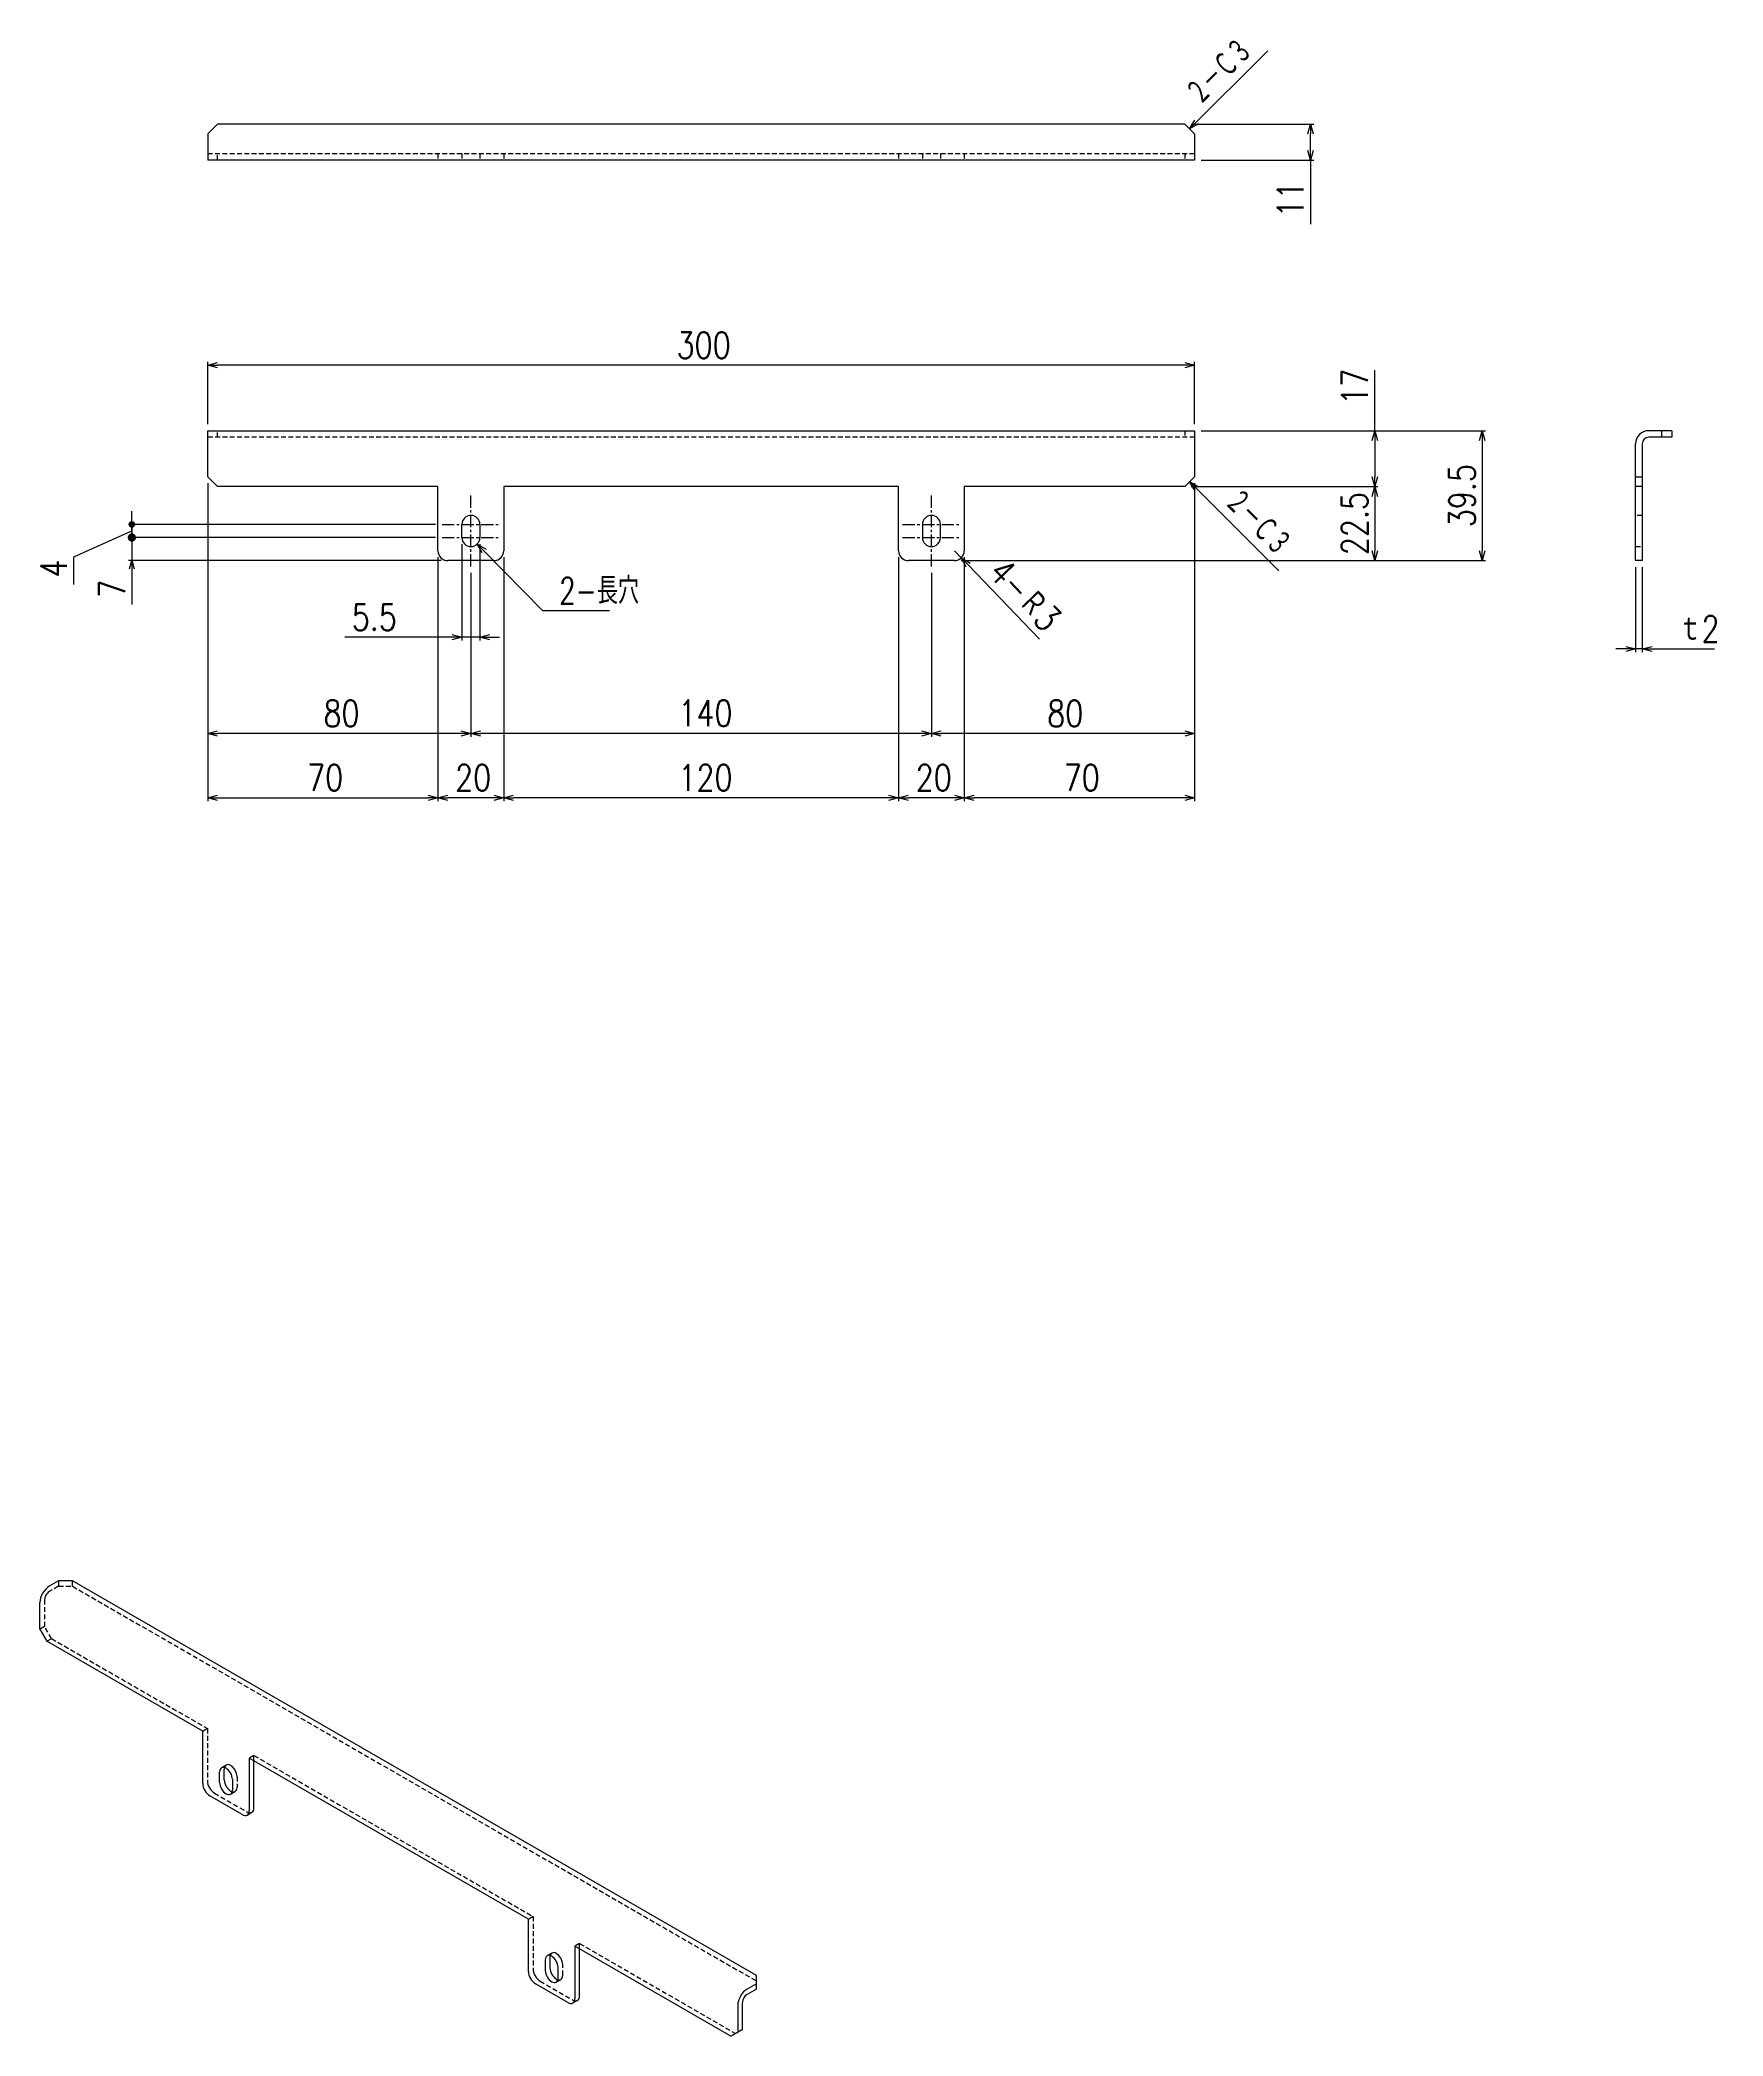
# Model space of a CAD drawing. Extents: x -51 to 461, y -449 to 158.
import ezdxf

# ---------------------------------------------------------------- set-up
doc = ezdxf.new("R2010")
doc.units = 0
doc.header["$LTSCALE"] = 0.116929
doc.linetypes.add('CENTER', pattern=[50.8, 31.75, -6.35, 6.35, -6.35])
doc.linetypes.add('DASHED', pattern=[19.05, 12.7, -6.35])
doc.layers.get('0').update_dxf_attribs({"linetype": 'CONTINUOUS'})
doc.layers.get('DEFPOINTS').update_dxf_attribs({"linetype": 'CONTINUOUS'})
doc.layers.add('NOLAYERNAME_001', color=7, linetype='CONTINUOUS')
doc.styles.get("Standard").update_dxf_attribs({"font": 'txt', "bigfont": 'extfont2'})
doc.dimstyles.get("Standard").update_dxf_attribs({"dimtxt": 2.5, "dimasz": 2.5, "dimexe": 1.25, "dimexo": 0.625, "dimtad": 1, "dimcen": 2.5, "dimazin": 3, "dimtfac": 1, "dimtmove": 0, "dimatfit": 3})

# ---------------------------------------------------------------- blocks, each defined once
blk = doc.blocks.new('_DOT')
at = {"color": 0, "linetype": 'BYBLOCK'}
blk.add_line((-0.5, 0), (-1, 0), dxfattribs=at)
at = {"color": 0, "linetype": 'BYBLOCK', "const_width": 0.5}
blk.add_lwpolyline([(-0.25, 0, 1), (0.25, 0, 1)], format="xyb", close=True, dxfattribs=at)
blk = doc.blocks.new('*D6')
at = {"layer": 'DEFPOINTS', "color": 0}
for p in [(-23.06, 7), (71.25, 11), (71.25, 7)]:
    blk.add_point(p, dxfattribs=at)
at = {"layer": 'NOLAYERNAME_001', "color": 0, "linetype": 'CONTINUOUS'}
for p, q in [((-23.06, 13), (-23.06, 15)), ((-40.73, 1.14), (-23.06, 9)), ((69.25, 11), (-24.06, 11)), ((69.25, 7), (-24.06, 7)), ((-23.06, 11), (-23.06, 7)), ((-40.73, -7.27), (-40.73, 1.14)), ((-23.06, 5), (-23.06, 3))]:
    blk.add_line(p, q, dxfattribs=at)
at = {"layer": 'NOLAYERNAME_001', "color": 0, "xscale": 2, "yscale": 2, "zscale": 2}
for p, rotation in [((-23.06, 11), 270), ((-23.06, 7), 90)]:
    blk.add_blockref('_DOT', p, dxfattribs=dict(at, rotation=rotation))
at = {"layer": 'NOLAYERNAME_001', "color": 104, "linetype": 'CONTINUOUS', "width": 0.8}
blk.add_text('4', height=8, rotation=90, dxfattribs=at).set_placement((-42.87, -5.2))
blk = doc.blocks.new('_OPEN30')
at = {"color": 0, "linetype": 'BYBLOCK'}
for p, q in [((-1, 0.267949), (0, 0)), ((0, 0), (-1, -0.267949)), ((0, 0), (-1, 0))]:
    blk.add_line(p, q, dxfattribs=at)
blk = doc.blocks.new('*D8')
at = {"layer": 'DEFPOINTS', "color": 0}
for p in [(71.25, 7), (73, 0), (-23.06, 0)]:
    blk.add_point(p, dxfattribs=at)
at = {"layer": 'NOLAYERNAME_001', "color": 0, "linetype": 'CONTINUOUS'}
for p, q in [((69.25, 7), (-24.06, 7)), ((-23.06, 9.5), (-23.06, 12)), ((-23.06, 7), (-23.06, 0)), ((71, 0), (-24.06, 0)), ((-23.06, 0), (-23.06, -13.38)), ((-23.06, -2.5), (-23.06, -5))]:
    blk.add_line(p, q, dxfattribs=at)
at = {"layer": 'NOLAYERNAME_001', "color": 0, "xscale": 2.5, "yscale": 2.5, "zscale": 2.5}
for name, p, rotation in [('_DOT', (-23.06, 7), 270), ('_OPEN30', (-23.06, 0), 90)]:
    blk.add_blockref(name, p, dxfattribs=dict(at, rotation=rotation))
at = {"layer": 'NOLAYERNAME_001', "color": 104, "linetype": 'CONTINUOUS', "width": 0.8}
blk.add_text('7', height=8, rotation=90, dxfattribs=at).set_placement((-25.12, -11.32))
blk = doc.blocks.new('*D10')
at = {"layer": 'DEFPOINTS', "color": 0}
for p in [(227, 3), (229.08, 0.84)]:
    blk.add_point(p, dxfattribs=at)
at = {"layer": 'NOLAYERNAME_001', "color": 0, "linetype": 'CONTINUOUS'}
for p, q in [((227, 3), (229.08, 0.84)), ((231.16, -1.32), (252.89, -23.9))]:
    blk.add_line(p, q, dxfattribs=at)
at = {"layer": 'NOLAYERNAME_001', "color": 0, "xscale": 3, "yscale": 3, "zscale": 3, "rotation": 133.9033796486478}
blk.add_blockref('_OPEN30', (229.08, 0.84), dxfattribs=at)
at = {"layer": 'NOLAYERNAME_001', "color": 104, "linetype": 'CONTINUOUS', "width": 0.8}
blk.add_text('4-Ｒ3', height=8, rotation=313.90338, dxfattribs=at).set_placement((236.86, -4.12))
blk = doc.blocks.new('*D11')
at = {"layer": 'DEFPOINTS', "color": 0}
for p in [(0, 25.5), (80, -1.75), (0, -52.56)]:
    blk.add_point(p, dxfattribs=at)
at = {"layer": 'NOLAYERNAME_001', "color": 0, "linetype": 'CONTINUOUS'}
for p, q in [((0, 23.5), (0, -53.56)), ((80, -3.75), (80, -53.56)), ((77, -52.56), (3, -52.56))]:
    blk.add_line(p, q, dxfattribs=at)
at = {"layer": 'NOLAYERNAME_001', "color": 0, "xscale": 3, "yscale": 3, "zscale": 3, "rotation": 180}
blk.add_blockref('_OPEN30', (0, -52.56), dxfattribs=at)
at = {"layer": 'NOLAYERNAME_001', "color": 0, "xscale": 3, "yscale": 3, "zscale": 3}
blk.add_blockref('_OPEN30', (80, -52.56), dxfattribs=at)
at = {"layer": 'NOLAYERNAME_001', "color": 104, "linetype": 'CONTINUOUS', "width": 0.8}
blk.add_text('80', height=8, dxfattribs=at).set_placement((35.2, -50.48))
blk = doc.blocks.new('*D12')
at = {"layer": 'DEFPOINTS', "color": 0}
for p in [(80, -1.75), (220, -1.75), (80, -52.56)]:
    blk.add_point(p, dxfattribs=at)
at = {"layer": 'NOLAYERNAME_001', "color": 0, "linetype": 'CONTINUOUS'}
for p, q in [((80, -3.75), (80, -53.56)), ((220, -3.75), (220, -53.56)), ((217, -52.56), (83, -52.56))]:
    blk.add_line(p, q, dxfattribs=at)
at = {"layer": 'NOLAYERNAME_001', "color": 0, "xscale": 3, "yscale": 3, "zscale": 3, "rotation": 180}
blk.add_blockref('_OPEN30', (80, -52.56), dxfattribs=at)
at = {"layer": 'NOLAYERNAME_001', "color": 0, "xscale": 3, "yscale": 3, "zscale": 3}
blk.add_blockref('_OPEN30', (220, -52.56), dxfattribs=at)
at = {"layer": 'NOLAYERNAME_001', "color": 104, "linetype": 'CONTINUOUS', "width": 0.8}
blk.add_text('140', height=8, dxfattribs=at).set_placement((143.07, -50.39))
blk = doc.blocks.new('*D13')
at = {"layer": 'DEFPOINTS', "color": 0}
for p in [(300, 25.5), (220, -1.75), (220, -52.56)]:
    blk.add_point(p, dxfattribs=at)
at = {"layer": 'NOLAYERNAME_001', "color": 0, "linetype": 'CONTINUOUS'}
for p, q in [((300, 23.5), (300, -53.56)), ((220, -3.75), (220, -53.56)), ((297, -52.56), (223, -52.56))]:
    blk.add_line(p, q, dxfattribs=at)
at = {"layer": 'NOLAYERNAME_001', "color": 0, "xscale": 3, "yscale": 3, "zscale": 3, "rotation": 180}
blk.add_blockref('_OPEN30', (220, -52.56), dxfattribs=at)
at = {"layer": 'NOLAYERNAME_001', "color": 0, "xscale": 3, "yscale": 3, "zscale": 3}
blk.add_blockref('_OPEN30', (300, -52.56), dxfattribs=at)
at = {"layer": 'NOLAYERNAME_001', "color": 104, "linetype": 'CONTINUOUS', "width": 0.8}
blk.add_text('80', height=8, dxfattribs=at).set_placement((255.2, -50.48))
blk = doc.blocks.new('DIM_0001')
at = {"layer": 'NOLAYERNAME_001', "color": 1, "linetype": 'CONTINUOUS'}
blk.add_line((0, 27.12), (27.12, 0), dxfattribs=at)
blk.add_lwpolyline([(1.55, 24.43), (0, 27.12), (2.69, 25.56)], dxfattribs=at)
at = {"layer": 'NOLAYERNAME_001', "color": 104, "linetype": 'CONTINUOUS', "width": 0.666667}
blk.add_text('２－Ｃ３', height=8, rotation=314.99999, dxfattribs=at).set_placement((9.72, 20.22))
blk = doc.blocks.new('*D15')
at = {"layer": 'DEFPOINTS', "color": 0}
for p in [(297, 22.5), (227, 0), (354.75, 0)]:
    blk.add_point(p, dxfattribs=at)
at = {"layer": 'NOLAYERNAME_001', "color": 0, "linetype": 'CONTINUOUS'}
for p, q in [((299, 22.5), (355.75, 22.5)), ((354.75, 19.5), (354.75, 3)), ((229, 0), (355.75, 0))]:
    blk.add_line(p, q, dxfattribs=at)
at = {"layer": 'NOLAYERNAME_001', "color": 0, "xscale": 3, "yscale": 3, "zscale": 3}
for p, rotation in [((354.75, 22.5), 90), ((354.75, 0), 270)]:
    blk.add_blockref('_OPEN30', p, dxfattribs=dict(at, rotation=rotation))
at = {"layer": 'NOLAYERNAME_001', "color": 104, "linetype": 'CONTINUOUS', "width": 0.8}
blk.add_text('22.5', height=8, rotation=90, dxfattribs=at).set_placement((352.67, 1.65))
blk = doc.blocks.new('*D16')
at = {"layer": 'DEFPOINTS', "color": 0}
for p in [(300, 39.5), (297, 22.5), (354.75, 22.5)]:
    blk.add_point(p, dxfattribs=at)
at = {"layer": 'NOLAYERNAME_001', "color": 0, "linetype": 'CONTINUOUS'}
for p, q in [((354.75, 39.5), (354.75, 57.94)), ((302, 39.5), (355.75, 39.5)), ((354.75, 36.5), (354.75, 25.5)), ((299, 22.5), (355.75, 22.5))]:
    blk.add_line(p, q, dxfattribs=at)
at = {"layer": 'NOLAYERNAME_001', "color": 0, "xscale": 3, "yscale": 3, "zscale": 3}
for p, rotation in [((354.75, 39.5), 90), ((354.75, 22.5), 270)]:
    blk.add_blockref('_OPEN30', p, dxfattribs=dict(at, rotation=rotation))
at = {"layer": 'NOLAYERNAME_001', "color": 104, "linetype": 'CONTINUOUS', "width": 0.8}
blk.add_text('17', height=8, rotation=90, dxfattribs=at).set_placement((352.67, 47.33))
blk = doc.blocks.new('*D17')
at = {"layer": 'DEFPOINTS', "color": 0}
for p in [(300, 39.5), (227, 0), (387.4, 0)]:
    blk.add_point(p, dxfattribs=at)
at = {"layer": 'NOLAYERNAME_001', "color": 0, "linetype": 'CONTINUOUS'}
for p, q in [((302, 39.5), (388.4, 39.5)), ((387.4, 36.5), (387.4, 3)), ((229, 0), (388.4, 0))]:
    blk.add_line(p, q, dxfattribs=at)
at = {"layer": 'NOLAYERNAME_001', "color": 0, "xscale": 3, "yscale": 3, "zscale": 3}
for p, rotation in [((387.4, 39.5), 90), ((387.4, 0), 270)]:
    blk.add_blockref('_OPEN30', p, dxfattribs=dict(at, rotation=rotation))
at = {"layer": 'NOLAYERNAME_001', "color": 104, "linetype": 'CONTINUOUS', "width": 0.8}
blk.add_text('39.5', height=8, rotation=90, dxfattribs=at).set_placement((385.32, 10.15))
blk = doc.blocks.new('*D18')
at = {"layer": 'DEFPOINTS', "color": 0}
for p in [(0, 25.5), (70, 3), (70, -72.1)]:
    blk.add_point(p, dxfattribs=at)
at = {"layer": 'NOLAYERNAME_001', "color": 0, "linetype": 'CONTINUOUS'}
for p, q in [((0, 23.5), (0, -73.1)), ((70, 1), (70, -73.1)), ((3, -72.1), (67, -72.1))]:
    blk.add_line(p, q, dxfattribs=at)
at = {"layer": 'NOLAYERNAME_001', "color": 0, "xscale": 3, "yscale": 3, "zscale": 3, "rotation": 180}
blk.add_blockref('_OPEN30', (0, -72.1), dxfattribs=at)
at = {"layer": 'NOLAYERNAME_001', "color": 0, "xscale": 3, "yscale": 3, "zscale": 3}
blk.add_blockref('_OPEN30', (70, -72.1), dxfattribs=at)
at = {"layer": 'NOLAYERNAME_001', "color": 104, "linetype": 'CONTINUOUS', "width": 0.8}
blk.add_text('70', height=8, dxfattribs=at).set_placement((30.2, -70.02))
blk = doc.blocks.new('*D19')
at = {"layer": 'DEFPOINTS', "color": 0}
for p in [(70, 3), (90, 3), (70, -72.1)]:
    blk.add_point(p, dxfattribs=at)
at = {"layer": 'NOLAYERNAME_001', "color": 0, "linetype": 'CONTINUOUS'}
for p, q in [((70, 1), (70, -73.1)), ((90, 1), (90, -73.1)), ((87, -72.1), (73, -72.1))]:
    blk.add_line(p, q, dxfattribs=at)
at = {"layer": 'NOLAYERNAME_001', "color": 0, "xscale": 3, "yscale": 3, "zscale": 3, "rotation": 180}
blk.add_blockref('_OPEN30', (70, -72.1), dxfattribs=at)
at = {"layer": 'NOLAYERNAME_001', "color": 0, "xscale": 3, "yscale": 3, "zscale": 3}
blk.add_blockref('_OPEN30', (90, -72.1), dxfattribs=at)
at = {"layer": 'NOLAYERNAME_001', "color": 104, "linetype": 'CONTINUOUS', "width": 0.8}
blk.add_text('20', height=8, dxfattribs=at).set_placement((75.2, -70.02))
blk = doc.blocks.new('*D20')
at = {"layer": 'DEFPOINTS', "color": 0}
for p in [(90, 3), (210, 3), (90, -72.1)]:
    blk.add_point(p, dxfattribs=at)
at = {"layer": 'NOLAYERNAME_001', "color": 0, "linetype": 'CONTINUOUS'}
for p, q in [((90, 1), (90, -73.1)), ((210, 1), (210, -73.1)), ((207, -72.1), (93, -72.1))]:
    blk.add_line(p, q, dxfattribs=at)
at = {"layer": 'NOLAYERNAME_001', "color": 0, "xscale": 3, "yscale": 3, "zscale": 3, "rotation": 180}
blk.add_blockref('_OPEN30', (90, -72.1), dxfattribs=at)
at = {"layer": 'NOLAYERNAME_001', "color": 0, "xscale": 3, "yscale": 3, "zscale": 3}
blk.add_blockref('_OPEN30', (210, -72.1), dxfattribs=at)
at = {"layer": 'NOLAYERNAME_001', "color": 104, "linetype": 'CONTINUOUS', "width": 0.8}
blk.add_text('120', height=8, dxfattribs=at).set_placement((143.07, -70.02))
blk = doc.blocks.new('*D21')
at = {"layer": 'DEFPOINTS', "color": 0}
for p in [(210, 3), (230, 3), (210, -72.1)]:
    blk.add_point(p, dxfattribs=at)
at = {"layer": 'NOLAYERNAME_001', "color": 0, "linetype": 'CONTINUOUS'}
for p, q in [((210, 1), (210, -73.1)), ((230, 1), (230, -73.1)), ((227, -72.1), (213, -72.1))]:
    blk.add_line(p, q, dxfattribs=at)
at = {"layer": 'NOLAYERNAME_001', "color": 0, "xscale": 3, "yscale": 3, "zscale": 3, "rotation": 180}
blk.add_blockref('_OPEN30', (210, -72.1), dxfattribs=at)
at = {"layer": 'NOLAYERNAME_001', "color": 0, "xscale": 3, "yscale": 3, "zscale": 3}
blk.add_blockref('_OPEN30', (230, -72.1), dxfattribs=at)
at = {"layer": 'NOLAYERNAME_001', "color": 104, "linetype": 'CONTINUOUS', "width": 0.8}
blk.add_text('20', height=8, dxfattribs=at).set_placement((215.2, -70.02))
blk = doc.blocks.new('*D22')
at = {"layer": 'DEFPOINTS', "color": 0}
for p in [(300, 25.5), (230, 3), (230, -72.1)]:
    blk.add_point(p, dxfattribs=at)
at = {"layer": 'NOLAYERNAME_001', "color": 0, "linetype": 'CONTINUOUS'}
for p, q in [((300, 23.5), (300, -73.1)), ((230, 1), (230, -73.1)), ((297, -72.1), (233, -72.1))]:
    blk.add_line(p, q, dxfattribs=at)
at = {"layer": 'NOLAYERNAME_001', "color": 0, "xscale": 3, "yscale": 3, "zscale": 3, "rotation": 180}
blk.add_blockref('_OPEN30', (230, -72.1), dxfattribs=at)
at = {"layer": 'NOLAYERNAME_001', "color": 0, "xscale": 3, "yscale": 3, "zscale": 3}
blk.add_blockref('_OPEN30', (300, -72.1), dxfattribs=at)
at = {"layer": 'NOLAYERNAME_001', "color": 104, "linetype": 'CONTINUOUS', "width": 0.8}
blk.add_text('70', height=8, dxfattribs=at).set_placement((260.2, -70.02))
blk = doc.blocks.new('*D23')
at = {"layer": 'DEFPOINTS', "color": 0}
for p in [(77.25, 7), (82.75, 7), (77.25, -23.32)]:
    blk.add_point(p, dxfattribs=at)
at = {"layer": 'NOLAYERNAME_001', "color": 0, "linetype": 'CONTINUOUS'}
for p, q in [((77.25, 5), (77.25, -24.32)), ((82.75, 5), (82.75, -24.32)), ((77.25, -23.32), (41.72, -23.32)), ((74.25, -23.32), (71.25, -23.32)), ((82.75, -23.32), (77.25, -23.32)), ((85.75, -23.32), (88.75, -23.32))]:
    blk.add_line(p, q, dxfattribs=at)
at = {"layer": 'NOLAYERNAME_001', "color": 0, "xscale": 3, "yscale": 3, "zscale": 3}
blk.add_blockref('_OPEN30', (77.25, -23.32), dxfattribs=at)
at = {"layer": 'NOLAYERNAME_001', "color": 0, "xscale": 3, "yscale": 3, "zscale": 3, "rotation": 180}
blk.add_blockref('_OPEN30', (82.75, -23.32), dxfattribs=at)
at = {"layer": 'NOLAYERNAME_001', "color": 104, "linetype": 'CONTINUOUS', "width": 0.8}
blk.add_text('5.5', height=8, dxfattribs=at).set_placement((43.79, -21.23))
blk = doc.blocks.new('*D24')
at = {"layer": 'DEFPOINTS', "color": 0}
for p in [(0, 59.41), (0, 39.5), (300, 39.5)]:
    blk.add_point(p, dxfattribs=at)
at = {"layer": 'NOLAYERNAME_001', "color": 0, "linetype": 'CONTINUOUS'}
for p, q in [((0, 41.5), (0, 60.41)), ((297, 59.41), (3, 59.41)), ((300, 41.5), (300, 60.41))]:
    blk.add_line(p, q, dxfattribs=at)
at = {"layer": 'NOLAYERNAME_001', "color": 0, "xscale": 3, "yscale": 3, "zscale": 3, "rotation": 180}
blk.add_blockref('_OPEN30', (0, 59.41), dxfattribs=at)
at = {"layer": 'NOLAYERNAME_001', "color": 0, "xscale": 3, "yscale": 3, "zscale": 3}
blk.add_blockref('_OPEN30', (300, 59.41), dxfattribs=at)
at = {"layer": 'NOLAYERNAME_001', "color": 104, "linetype": 'CONTINUOUS', "width": 0.8}
blk.add_text('300', height=8, dxfattribs=at).set_placement((142.53, 61.49))
blk = doc.blocks.new('*X29')
at = {"layer": 'NOLAYERNAME_001', "color": 1, "linetype": 'CONTINUOUS'}
for p, q in [((84.03, 2.9), (101.79, -15.17)), ((101.79, -15.17), (104.85, -15.17)), ((104.85, -15.17), (122.12, -15.17))]:
    blk.add_line(p, q, dxfattribs=at)
at = {"layer": 'NOLAYERNAME_001', "color": 1, "linetype": 'CONTINUOUS', "xscale": 3, "yscale": 3, "zscale": 3, "rotation": 134.4974637562067}
blk.add_blockref('_OPEN30', (81.93, 5.04), dxfattribs=at)
blk = doc.blocks.new('JZB_0003')
at = {"layer": 'NOLAYERNAME_001', "color": 1, "linetype": 'CENTER'}
for p, q in [((8.75, 0), (8.75, 21.5)), ((0, 12.75), (17.5, 12.75)), ((0, 8.75), (17.5, 8.75))]:
    blk.add_line(p, q, dxfattribs=at)
at = {"layer": 'NOLAYERNAME_001', "color": 8, "linetype": 'CONTINUOUS'}
for p, q in [((6, 8.75), (6, 12.75)), ((11.5, 12.75), (11.5, 8.75))]:
    blk.add_line(p, q, dxfattribs=at)
for centre, start, end in [((8.75, 12.75), 0, 180), ((8.75, 8.75), 180, 0)]:
    blk.add_arc(centre, 2.75, start, end, dxfattribs=at)
blk = doc.blocks.new('JZB_0004')
at = {"layer": 'NOLAYERNAME_001', "color": 1, "linetype": 'CENTER'}
for p, q in [((8.75, 0), (8.75, 21.5)), ((0, 12.75), (17.5, 12.75)), ((0, 8.75), (17.5, 8.75))]:
    blk.add_line(p, q, dxfattribs=at)
at = {"layer": 'NOLAYERNAME_001', "color": 8, "linetype": 'CONTINUOUS'}
for p, q in [((6, 12.75), (6, 8.75)), ((11.5, 8.75), (11.5, 12.75))]:
    blk.add_line(p, q, dxfattribs=at)
for centre, start, end in [((8.75, 12.75), 0, 180), ((8.75, 8.75), 180, 0)]:
    blk.add_arc(centre, 2.75, start, end, dxfattribs=at)
blk = doc.blocks.new('*D25')
at = {"layer": 'DEFPOINTS', "color": 0}
for p in [(297, 132.73), (335.21, 132.73), (300, 121.73)]:
    blk.add_point(p, dxfattribs=at)
at = {"layer": 'NOLAYERNAME_001', "color": 0, "linetype": 'CONTINUOUS'}
for p, q in [((299, 132.73), (336.21, 132.73)), ((335.21, 124.73), (335.21, 129.73)), ((302, 121.73), (336.21, 121.73)), ((335.21, 121.73), (335.21, 102.32))]:
    blk.add_line(p, q, dxfattribs=at)
at = {"layer": 'NOLAYERNAME_001', "color": 0, "xscale": 3, "yscale": 3, "zscale": 3}
for p, rotation in [((335.21, 132.73), 90), ((335.21, 121.73), 270)]:
    blk.add_blockref('_OPEN30', p, dxfattribs=dict(at, rotation=rotation))
at = {"layer": 'NOLAYERNAME_001', "color": 104, "linetype": 'CONTINUOUS', "width": 0.8}
blk.add_text('11', height=8, rotation=90, dxfattribs=at).set_placement((333.12, 104.34))
blk = doc.blocks.new('DIM_0002')
at = {"layer": 'NOLAYERNAME_001', "color": 1, "linetype": 'CONTINUOUS'}
blk.add_line((2.12, 0), (25.88, 23.76), dxfattribs=at)
blk.add_lwpolyline([(4.81, 1.55), (2.12, 0), (3.67, 2.69)], dxfattribs=at)
at = {"layer": 'NOLAYERNAME_001', "color": 104, "linetype": 'CONTINUOUS', "width": 0.666667}
blk.add_text('２－Ｃ３', height=8, rotation=45, dxfattribs=at).set_placement((5.66, 6.36))
blk = doc.blocks.new('*D27')
at = {"layer": 'DEFPOINTS', "color": 0}
for p in [(434.07, 0), (436.07, 0), (434.07, -26.88)]:
    blk.add_point(p, dxfattribs=at)
at = {"layer": 'NOLAYERNAME_001', "color": 0, "linetype": 'CONTINUOUS'}
for p, q in [((434.07, -2), (434.07, -27.88)), ((436.07, -2), (436.07, -27.88)), ((431.07, -26.88), (428.07, -26.88)), ((436.07, -26.88), (434.07, -26.88)), ((436.07, -26.88), (458.08, -26.88)), ((439.07, -26.88), (442.07, -26.88))]:
    blk.add_line(p, q, dxfattribs=at)
at = {"layer": 'NOLAYERNAME_001', "color": 0, "xscale": 3, "yscale": 3, "zscale": 3}
blk.add_blockref('_OPEN30', (434.07, -26.88), dxfattribs=at)
at = {"layer": 'NOLAYERNAME_001', "color": 0, "xscale": 3, "yscale": 3, "zscale": 3, "rotation": 180}
blk.add_blockref('_OPEN30', (436.07, -26.88), dxfattribs=at)
at = {"layer": 'NOLAYERNAME_001', "color": 104, "linetype": 'CONTINUOUS', "width": 0.8}
blk.add_text('ｔ2', height=8, dxfattribs=at).set_placement((447.07, -24.79))

msp = doc.modelspace()

# ---------------------------------------------------------------- linework, layer by layer
at = {"layer": 'NOLAYERNAME_001', "color": 8, "linetype": 'CONTINUOUS'}
for p, q in [((3, 132.73), (0, 129.73)), ((0, 129.73), (0, 121.73)), ((297, 132.73), (3, 132.73)), ((300, 129.73), (297, 132.73)), ((300, 129.73), (300, 121.73)), ((300, 121.73), (0, 121.73)), ((0, 39.5), (300, 39.5)), ((0, 25.5), (0, 39.5)), ((300, 39.5), (300, 25.5)), ((445.069, 39.5), (438.069, 39.5)), ((445.069, 37.5), (438.069, 37.5)), ((442.069, 37.5), (442.069, 39.5)), ((445.069, 39.5), (445.069, 37.5)), ((434.069, 0), (434.069, 35.5)), ((436.069, 35.5), (436.069, 0)), ((0, 25.5), (3, 22.5)), ((297, 22.5), (300, 25.5)), ((434.069, 25.5), (436.069, 25.5)), ((70, 22.5), (3, 22.5)), ((70, 3), (70, 22.5)), ((90, 22.5), (90, 3)), ((210, 22.5), (90, 22.5)), ((210, 3), (210, 22.5)), ((297, 22.5), (230, 22.5)), ((230, 22.5), (230, 3)), ((436.069, 22.5), (434.069, 22.5)), ((87, 0), (73, 0)), ((227, 0), (213, 0)), ((436.069, 0), (434.069, 0)), ((-45.341, -310.217), (-48.17, -311.85)), ((-41.099, -310.217), (-45.341, -310.217)), ((166.791, -430.242), (-41.099, -310.217)), ((-50.998, -324.914), (-50.998, -316.749)), ((-50.998, -324.914), (-48.877, -328.588)), ((-1.501, -355.94), (-48.877, -328.588)), ((-1.501, -371.862), (-1.501, -355.94)), ((97.494, -413.095), (12.641, -364.105)), ((12.641, -364.105), (12.641, -380.027)), ((3.626, -371.556), (3.626, -368.29)), ((5.098, -366.962), (5.04, -367.473)), ((5.04, -370.739), (5.04, -367.473)), ((14.056, -379.211), (14.056, -364.922)), ((10.52, -381.252), (0.621, -375.536)), ((7.515, -370.535), (7.515, -373.801)), ((12.02, -381.4), (13.434, -380.584)), ((97.494, -429.017), (97.494, -413.095)), ((104.093, -424.117), (104.035, -424.628)), ((104.035, -424.628), (104.035, -427.894)), ((159.013, -448.613), (111.636, -421.26)), ((111.636, -421.26), (111.636, -437.182)), ((113.051, -436.365), (113.051, -422.077)), ((102.621, -425.445), (102.621, -428.711)), ((106.51, -430.956), (106.51, -427.69)), ((166.791, -434.324), (166.791, -430.242)), ((109.515, -438.407), (99.616, -432.691)), ((166.791, -432.691), (163.962, -434.324)), ((166.791, -434.324), (163.962, -435.957)), ((111.015, -438.555), (112.429, -437.739)), ((161.134, -439.223), (161.134, -447.388)), ((162.548, -446.572), (162.548, -438.407)), ((159.013, -448.613), (162.548, -446.572))]:
    msp.add_line(p, q, dxfattribs=at)
at = {"layer": 'NOLAYERNAME_001', "color": 8, "linetype": 'DASHED'}
for p, q in [((0, 123.73), (300, 123.73)), ((3, 121.73), (3, 123.73)), ((70, 123.73), (70, 121.73)), ((77.25, 123.73), (77.25, 121.73)), ((82.75, 123.73), (82.75, 121.73)), ((90, 123.73), (90, 121.73)), ((210, 123.73), (210, 121.73)), ((217.25, 123.73), (217.25, 121.73)), ((222.75, 123.73), (222.75, 121.73)), ((230, 123.73), (230, 121.73)), ((297, 123.73), (297, 121.73)), ((300, 37.5), (0, 37.5)), ((3, 37.5), (3, 39.5)), ((297, 39.5), (297, 37.5)), ((436.069, 13.75), (434.069, 13.75)), ((434.069, 4.25), (436.069, 4.25)), ((-45.341, -311.85), (-48.17, -313.483)), ((-45.341, -310.217), (-45.341, -311.85)), ((-45.341, -311.85), (-41.099, -311.85)), ((-41.099, -311.85), (-41.099, -310.217)), ((-41.099, -311.85), (166.791, -431.875)), ((-49.584, -315.932), (-49.584, -324.097)), ((-49.584, -324.097), (-50.998, -324.914)), ((-47.463, -327.771), (-49.584, -324.097)), ((-48.877, -328.588), (-47.463, -327.771)), ((-47.463, -327.771), (-0.086, -355.124)), ((-0.086, -355.124), (-1.501, -355.94)), ((-0.086, -355.124), (-0.086, -371.046)), ((14.056, -363.289), (12.641, -364.105)), ((14.056, -363.289), (98.908, -412.279)), ((14.056, -364.922), (14.056, -363.289)), ((5.61, -366.215), (4.195, -367.031)), ((8.929, -369.719), (8.929, -372.985)), ((2.035, -374.72), (11.934, -380.435)), ((6.945, -375.06), (8.36, -374.244)), ((98.908, -412.279), (97.494, -413.095)), ((98.908, -412.279), (98.908, -428.2)), ((104.605, -423.369), (103.19, -424.186)), ((113.051, -420.444), (111.636, -421.26)), ((113.051, -420.444), (160.427, -447.796)), ((113.051, -422.077), (113.051, -420.444)), ((107.924, -430.14), (107.924, -426.874)), ((101.03, -431.875), (110.929, -437.59)), ((105.94, -432.215), (107.355, -431.398)), ((162.548, -446.572), (159.013, -448.613))]:
    msp.add_line(p, q, dxfattribs=at)
at = {"layer": 'NOLAYERNAME_001', "color": 8, "linetype": 'CONTINUOUS'}
for points in [[(-48.17, -311.85), (-48.722, -312.231), (-49.252, -312.723), (-49.741, -313.307), (-50.17, -313.961), (-50.521, -314.659), (-50.783, -315.374), (-50.944, -316.08), (-50.998, -316.749)], [(4.195, -367.031), (3.954, -367.232), (3.774, -367.516), (3.663, -367.873), (3.626, -368.29)], [(7.515, -370.535), (7.478, -370.076), (7.367, -369.591), (7.187, -369.099), (6.945, -368.619), (6.651, -368.169), (6.315, -367.768), (5.95, -367.429), (5.57, -367.167), (5.191, -366.991), (4.826, -366.909), (4.49, -366.922), (4.195, -367.031)], [(-1.501, -371.862), (-1.46, -372.364), (-1.339, -372.893), (-1.143, -373.429), (-0.879, -373.953), (-0.558, -374.443), (-0.191, -374.881), (0.207, -375.25), (0.621, -375.536)], [(3.626, -371.556), (3.663, -372.016), (3.774, -372.501), (3.954, -372.993), (4.195, -373.472), (4.49, -373.922), (4.826, -374.323), (5.191, -374.662), (5.57, -374.924), (5.95, -375.1), (6.315, -375.183), (6.651, -375.169), (6.945, -375.06)], [(5.04, -370.739), (5.08, -371.212), (5.196, -371.711), (5.386, -372.217), (5.64, -372.708), (5.949, -373.164), (6.299, -373.568), (6.678, -373.902), (7.069, -374.154), (7.457, -374.313)], [(6.945, -375.06), (7.187, -374.86), (7.367, -374.575), (7.478, -374.218), (7.515, -373.801)], [(10.52, -381.252), (10.934, -381.444), (11.332, -381.534), (11.699, -381.519), (12.02, -381.4)], [(12.02, -381.4), (12.284, -381.182), (12.48, -380.871), (12.601, -380.481), (12.641, -380.027)], [(13.434, -380.584), (13.698, -380.365), (13.894, -380.055), (14.015, -379.665), (14.056, -379.211)], [(103.19, -424.186), (102.949, -424.386), (102.769, -424.671), (102.658, -425.028), (102.621, -425.445)], [(106.51, -427.69), (106.473, -427.23), (106.362, -426.745), (106.182, -426.253), (105.94, -425.774), (105.646, -425.324), (105.309, -424.923), (104.945, -424.584), (104.565, -424.322), (104.186, -424.146), (103.821, -424.063), (103.485, -424.077), (103.19, -424.186)], [(97.494, -429.017), (97.535, -429.518), (97.656, -430.048), (97.852, -430.584), (98.116, -431.108), (98.437, -431.598), (98.804, -432.036), (99.202, -432.405), (99.616, -432.691)], [(102.621, -428.711), (102.658, -429.17), (102.769, -429.655), (102.949, -430.147), (103.19, -430.627), (103.485, -431.077), (103.821, -431.478), (104.186, -431.817), (104.565, -432.079), (104.945, -432.255), (105.309, -432.337), (105.646, -432.324), (105.94, -432.215)], [(104.035, -427.894), (104.074, -428.367), (104.191, -428.866), (104.381, -429.371), (104.635, -429.862), (104.944, -430.319), (105.294, -430.723), (105.673, -431.057), (106.064, -431.309), (106.452, -431.468)], [(105.94, -432.215), (106.182, -432.014), (106.362, -431.73), (106.473, -431.373), (106.51, -430.956)], [(112.429, -437.739), (112.693, -437.52), (112.889, -437.21), (113.01, -436.82), (113.051, -436.365)], [(163.962, -434.324), (163.411, -434.705), (162.88, -435.198), (162.391, -435.782), (161.962, -436.435), (161.611, -437.133), (161.349, -437.849), (161.188, -438.555), (161.134, -439.223)], [(163.962, -435.957), (163.686, -436.148), (163.421, -436.394), (163.177, -436.686), (162.962, -437.013), (162.786, -437.362), (162.656, -437.72), (162.575, -438.072), (162.548, -438.407)], [(109.515, -438.407), (109.929, -438.598), (110.327, -438.689), (110.694, -438.674), (111.015, -438.555)], [(111.015, -438.555), (111.279, -438.336), (111.475, -438.026), (111.596, -437.636), (111.636, -437.182)]]:
    msp.add_lwpolyline(points, dxfattribs=at)
at = {"layer": 'NOLAYERNAME_001', "color": 8, "linetype": 'DASHED'}
for points in [[(-48.17, -313.483), (-48.446, -313.673), (-48.711, -313.919), (-48.955, -314.211), (-49.17, -314.538), (-49.346, -314.887), (-49.476, -315.245), (-49.557, -315.598), (-49.584, -315.932)], [(5.61, -366.215), (5.386, -366.395), (5.213, -366.647), (5.098, -366.962)], [(8.929, -369.719), (8.892, -369.259), (8.781, -368.774), (8.601, -368.282), (8.36, -367.802), (8.065, -367.353), (7.729, -366.951), (7.364, -366.613), (6.985, -366.351), (6.605, -366.175), (6.24, -366.092), (5.904, -366.105), (5.61, -366.215)], [(-0.086, -371.046), (-0.046, -371.547), (0.075, -372.076), (0.271, -372.613), (0.535, -373.136), (0.856, -373.627), (1.223, -374.065), (1.621, -374.434), (2.035, -374.72)], [(7.457, -374.313), (7.787, -374.371), (8.091, -374.347), (8.36, -374.244)], [(8.36, -374.244), (8.601, -374.043), (8.781, -373.759), (8.892, -373.401), (8.929, -372.985)], [(11.934, -380.435), (12.348, -380.627), (12.746, -380.718), (13.113, -380.703), (13.434, -380.584)], [(104.605, -423.369), (104.381, -423.55), (104.208, -423.802), (104.093, -424.117)], [(107.924, -426.874), (107.887, -426.414), (107.776, -425.929), (107.596, -425.437), (107.355, -424.957), (107.06, -424.508), (106.724, -424.106), (106.359, -423.768), (105.98, -423.506), (105.6, -423.33), (105.235, -423.247), (104.899, -423.26), (104.605, -423.369)], [(98.908, -428.2), (98.949, -428.702), (99.07, -429.231), (99.266, -429.768), (99.53, -430.291), (99.851, -430.781), (100.218, -431.22), (100.616, -431.589), (101.03, -431.875)], [(107.355, -431.398), (107.596, -431.198), (107.776, -430.913), (107.887, -430.556), (107.924, -430.14)], [(106.452, -431.468), (106.782, -431.525), (107.086, -431.502), (107.355, -431.398)], [(110.929, -437.59), (111.343, -437.782), (111.741, -437.872), (112.108, -437.858), (112.429, -437.739)]]:
    msp.add_lwpolyline(points, dxfattribs=at)
at = {"layer": 'NOLAYERNAME_001', "color": 8, "linetype": 'CONTINUOUS'}
for centre, radius, start, end in [((438.069, 35.5), 4, 90, 180), ((438.069, 35.5), 2, 90, 180), ((73, 3), 3, 180, 270), ((87, 3), 3, 270, 0), ((213, 3), 3, 180, 270), ((227, 3), 3, 270, 0)]:
    msp.add_arc(centre, radius, start, end, dxfattribs=at)

# ---------------------------------------------------------------- block references
at = {"layer": 'NOLAYERNAME_001', "color": 1, "linetype": 'CONTINUOUS'}
for name, p in [('DIM_0002', (296.379, 131.23)), ('DIM_0001', (298.5, -3.117)), ('*X29', (0, 0))]:
    msp.add_blockref(name, p, dxfattribs=at)
at = {"layer": 'NOLAYERNAME_001'}
for name, p in [('JZB_0003', (71.25, -1.75)), ('JZB_0004', (211.25, -1.75))]:
    msp.add_blockref(name, p, dxfattribs=at)

# ---------------------------------------------------------------- texts
at = {"layer": 'NOLAYERNAME_001', "color": 104, "linetype": 'CONTINUOUS', "width": 0.727273}
msp.add_text('2-長穴', height=8, dxfattribs=at).set_placement((106.851, -13.171))

# ---------------------------------------------------------------- dimensions: what is measured, and where the dimension line sits
at = {"layer": 'NOLAYERNAME_001', "color": 1, "linetype": 'CONTINUOUS'}
for base, p1, p2, angle, picture, middle in [((335.206, 132.73), (300, 121.73), (297, 132.73), 90, '*D25', (335.206, 107.542)), ((0, 59.406), (300, 39.5), (0, 39.5), 180, '*D24', (150, 59.406)), ((354.751, 22.5), (300, 39.5), (297, 22.5), 270, '*D16', (354.751, 51.595)), ((387.399, 0), (300, 39.5), (227, 0), 270, '*D17', (387.399, 19.75)), ((0, -52.562), (80, -1.75), (0, 25.5), 180, '*D11', (40, -52.562)), ((220, -52.562), (300, 25.5), (220, -1.75), 180, '*D13', (260, -52.562)), ((230, -72.102), (300, 25.5), (230, 3), 180, '*D22', (265, -72.102)), ((354.751, 0), (297, 22.5), (227, 0), 270, '*D15', (354.751, 11.25)), ((-23.059, 7), (71.25, 11), (71.25, 7), 270, '*D6', (-40.734, -0.857)), ((-23.059, 0), (71.25, 7), (73, 0), 270, '*D8', (-23.059, -9.189)), ((77.25, -23.318), (82.75, 7), (77.25, 7), 180, '*D23', (50.188, -23.318)), ((70, -72.102), (90, 3), (70, 3), 180, '*D19', (80, -72.102)), ((90, -72.102), (210, 3), (90, 3), 180, '*D20', (150, -72.102)), ((210, -72.102), (230, 3), (210, 3), 180, '*D21', (220, -72.102)), ((434.069, -26.878), (436.069, 0), (434.069, 0), 180, '*D27', (451.872, -26.878)), ((80, -52.562), (220, -1.75), (80, -1.75), 180, '*D12', (150, -52.562))]:
    dim = msp.add_linear_dim(base=base, p1=p1, p2=p2, angle=angle, text='\\W0.800000;<>', dimstyle='Standard', dxfattribs=at)
    dim.commit()
    dim.dimension.update_dxf_attribs({"geometry": picture, "text_midpoint": middle, "dimtype": 160})
dim = msp.add_linear_dim(base=(70, -72.102), p1=(0, 25.5), p2=(70, 3), text='\\W0.800000;<>', dimstyle='Standard', dxfattribs=at)
dim.commit()
dim.dimension.update_dxf_attribs({"geometry": '*D18', "text_midpoint": (35, -72.102), "dimtype": 160})
dim = msp.add_radius_dim(center=(227, 3), mpoint=(229.08, 0.838), text='\\W0.800000;<>', dimstyle='Standard', dxfattribs=at)
dim.commit()
dim.dimension.update_dxf_attribs({"geometry": '*D10', "text_midpoint": (243.065, -13.692), "dimtype": 164})

doc.saveas('drawing.dxf')
